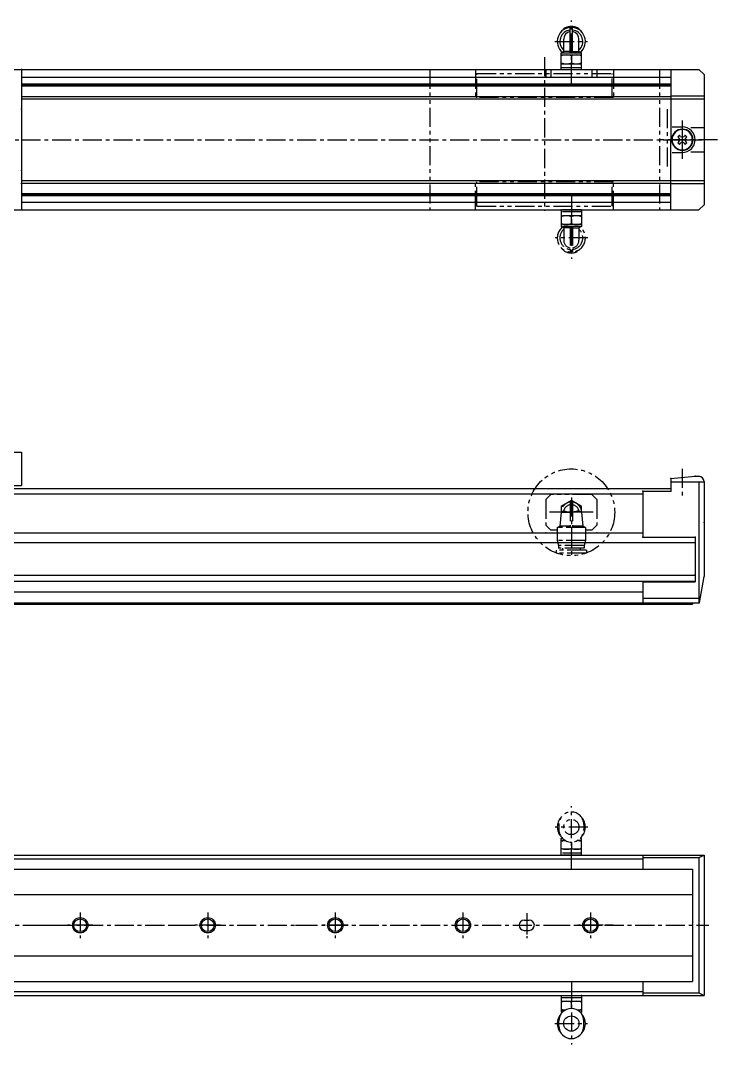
# Model space of a CAD drawing. Extents: x -754 to -40, y 103 to 509.
# Drawn here: x -312.9 to -39.7, y 107.2 to 508.5 of the extents above; entities that cross this region are included whole.
import ezdxf

# ---------------------------------------------------------------- set-up
doc = ezdxf.new("R2010")
doc.units = 0
for name, pattern in [('CENTER', [12, 7.5, -1.5, 1.5, -1.5]), ('CONTINOUS', [0]), ('PHANTOM', [15, 7.5, -1.5, 1.5, -1.5, 1.5, -1.5])]:
    doc.linetypes.add(name, pattern=pattern)
doc.layers.get('0').update_dxf_attribs({"linetype": 'CONTINUOUS'})
doc.layers.add('CENTER', color=1, linetype='CENTER')

msp = doc.modelspace()

# ---------------------------------------------------------------- linework, layer by layer
at = {"color": 7, "linetype": 'CONTINOUS'}
for p, q in [((-97.52, 495.79), (-97.52, 505.76)), ((-96.52, 495.79), (-96.52, 505.76)), ((-100.02, 496.36), (-100.02, 501.19)), ((-94.02, 496.36), (-94.02, 501.19)), ((-101.02, 495.79), (-100.02, 496.36)), ((-101.02, 495.79), (-93.02, 495.79)), ((-101.02, 489.29), (-101.02, 495.79)), ((-101.02, 494.99), (-93.02, 494.99)), ((-97.52, 496.36), (-100.02, 496.36)), ((-97.02, 494.63), (-97.02, 491.94)), ((-96.52, 496.36), (-94.02, 496.36)), ((-93.02, 495.79), (-94.02, 496.36)), ((-93.02, 489.29), (-93.02, 495.79)), ((-101.02, 491.59), (-93.02, 491.59)), ((-101.02, 490.09), (-93.02, 490.09)), ((-561.02, 489.29), (-58.02, 489.29)), ((-330.52, 489.29), (-312.52, 489.29)), ((-312.52, 489.29), (-312.52, 434.29)), ((-312.52, 486.29), (-58.02, 486.29)), ((-107.02, 489.29), (-107.02, 486.29)), ((-105.02, 489.29), (-105.02, 486.29)), ((-101.02, 489.29), (-93.02, 489.29)), ((-89.02, 489.29), (-89.02, 486.29)), ((-87.02, 489.29), (-87.02, 486.29)), ((-58.02, 489.29), (-58.02, 461.79)), ((-58.02, 489.29), (-47.02, 489.29)), ((-45.02, 487.29), (-47.02, 489.29)), ((-45.02, 487.29), (-45.02, 436.29)), ((-312.52, 483.69), (-58.02, 483.69)), ((-312.52, 483.29), (-58.02, 483.29)), ((-312.52, 482.88), (-58.02, 482.88)), ((-312.52, 478.79), (-58.02, 478.79)), ((-312.52, 477.79), (-58.02, 477.79)), ((-58.02, 478.99), (-45.02, 478.99)), ((-58.02, 477.79), (-45.02, 477.79)), ((-57.51, 466.79), (-53.52, 466.79)), ((-50.2, 466.59), (-45.02, 466.59)), ((-58.02, 434.29), (-58.02, 461.79)), ((-54.68, 463.6), (-55.33, 462.95)), ((-55.33, 462.95), (-54.83, 462.45)), ((-54.18, 463.1), (-54.68, 463.6)), ((-52.36, 463.6), (-52.85, 463.1)), ((-51.71, 462.95), (-52.36, 463.6)), ((-52.2, 462.45), (-51.71, 462.95)), ((-54.83, 461.12), (-55.33, 460.63)), ((-55.33, 460.63), (-54.68, 459.98)), ((-54.68, 459.98), (-54.18, 460.47)), ((-52.85, 460.47), (-52.36, 459.98)), ((-52.36, 459.98), (-51.71, 460.63)), ((-51.71, 460.63), (-52.2, 461.12)), ((-57.51, 456.79), (-53.52, 456.79)), ((-50.2, 456.98), (-45.02, 456.98)), ((-312.52, 445.79), (-58.02, 445.79)), ((-58.02, 445.79), (-45.02, 445.79)), ((-312.81, 444.79), (-58.02, 444.79)), ((-58.02, 444.59), (-45.02, 444.59)), ((-312.52, 440.69), (-58.02, 440.69)), ((-312.52, 440.29), (-58.02, 440.29)), ((-312.52, 439.88), (-58.02, 439.88)), ((-561.02, 434.29), (-58.02, 434.29)), ((-330.52, 434.29), (-312.52, 434.29)), ((-312.52, 437.29), (-58.02, 437.29)), ((-58.02, 434.29), (-47.02, 434.29)), ((-45.02, 436.29), (-47.02, 434.29)), ((-331.02, 339.29), (-312.52, 339.29)), ((-312.52, 339.29), (-312.52, 326.29)), ((-58.02, 329.06), (-48.52, 329.89)), ((-48.52, 329.89), (-47.02, 329.89)), ((-555.02, 325.09), (-58.02, 325.09)), ((-402.52, 326.29), (-312.52, 326.29)), ((-58.02, 329.01), (-58.02, 324.09)), ((-58.02, 327.79), (-45.02, 327.79)), ((-47.02, 327.79), (-47.02, 280.29)), ((-45.02, 327.89), (-45.02, 290.63)), ((-555.02, 323.09), (-69.02, 323.09)), ((-69.02, 324.09), (-58.02, 324.09)), ((-69.02, 324.09), (-69.02, 306.09)), ((-555.02, 307.79), (-69.02, 307.79)), ((-69.02, 306.09), (-48.52, 306.09)), ((-48.52, 306.09), (-48.52, 291.29)), ((-575.02, 303.96), (-48.52, 303.96)), ((-575.02, 291.12), (-48.52, 291.12)), ((-48.52, 291.29), (-48.52, 288.59)), ((-46.84, 280.29), (-45.02, 290.63)), ((-575.02, 288.79), (-48.52, 288.79)), ((-69.02, 288.59), (-69.02, 280.29)), ((-69.02, 288.59), (-48.52, 288.59)), ((-555.02, 284.62), (-69.02, 284.62)), ((-69.02, 282.18), (-47.02, 282.18)), ((-555.02, 280.29), (-69.02, 280.29)), ((-463.52, 279.79), (-277.93, 279.79)), ((-302.05, 279.79), (-49.52, 279.79)), ((-69.02, 280.29), (-46.84, 280.29)), ((-49.52, 280.29), (-49.52, 279.79)), ((-49.52, 280.29), (-47.84, 280.29)), ((-581.02, 181.46), (-45.02, 181.46)), ((-69.02, 181.46), (-69.02, 175.96)), ((-47.02, 180.46), (-45.02, 181.46)), ((-45.02, 181.46), (-45.02, 126.46)), ((-556.02, 179.96), (-69.02, 179.96)), ((-69.02, 180.46), (-47.02, 180.46)), ((-47.02, 180.46), (-47.02, 127.46)), ((-571.02, 175.96), (-49.52, 175.96)), ((-49.52, 175.96), (-49.52, 131.96)), ((-571.02, 165.96), (-49.52, 165.96)), ((-571.02, 141.96), (-49.52, 141.96)), ((-571.02, 131.96), (-49.52, 131.96)), ((-69.02, 131.96), (-69.02, 126.46)), ((-581.02, 126.46), (-45.02, 126.46)), ((-556.02, 127.96), (-69.02, 127.96)), ((-101.02, 126.46), (-93.02, 126.46)), ((-101.02, 126.46), (-101.02, 119.96)), ((-101.02, 125.66), (-93.02, 125.66)), ((-93.02, 126.46), (-93.02, 119.96)), ((-69.02, 127.46), (-47.02, 127.46)), ((-47.02, 127.46), (-45.02, 126.46)), ((-101.02, 124.16), (-93.02, 124.16)), ((-101.02, 120.76), (-99.37, 120.76)), ((-97.02, 121.36), (-97.02, 123.8)), ((-93.02, 120.76), (-94.67, 120.76)), ((-101.92, 114.46), (-101.92, 116.46)), ((-101.02, 119.96), (-100.45, 119.96)), ((-101.02, 119.96), (-100.65, 119.75)), ((-93.02, 119.96), (-93.59, 119.96)), ((-93.02, 119.96), (-93.39, 119.75)), ((-92.12, 114.46), (-92.12, 116.46))]:
    msp.add_line(p, q, dxfattribs=at)
at = {"color": 3, "linetype": 'PHANTOM'}
for p, q in [((-152.52, 489.29), (-152.52, 434.29)), ((-134.52, 489.29), (-134.52, 478.29)), ((-134.02, 487.79), (-81.02, 487.79)), ((-134.02, 478.18), (-134.02, 487.79)), ((-81.02, 478.3), (-81.02, 487.79)), ((-80.52, 489.29), (-80.52, 478.29)), ((-62.52, 489.29), (-62.52, 434.29)), ((-80.52, 478.29), (-134.52, 478.29)), ((-134.02, 478.79), (-81.02, 478.79)), ((-59.52, 473.79), (-59.52, 449.79)), ((-134.52, 434.29), (-134.52, 445.29)), ((-80.52, 445.29), (-134.52, 445.29)), ((-134.02, 435.79), (-134.02, 445.29)), ((-134.02, 444.79), (-81.02, 444.79)), ((-81.02, 435.79), (-81.02, 445.29)), ((-80.52, 434.29), (-80.52, 445.29)), ((-134.02, 435.79), (-81.02, 435.79)), ((-93.02, 434.29), (-101.02, 434.29)), ((-101.02, 434.29), (-101.02, 427.79)), ((-93.02, 433.49), (-101.02, 433.49)), ((-93.02, 434.29), (-93.02, 427.79)), ((-93.02, 431.99), (-101.02, 431.99)), ((-97.02, 428.94), (-97.02, 431.63)), ((-93.02, 428.59), (-101.02, 428.59)), ((-101.02, 427.79), (-100.02, 427.21)), ((-93.02, 427.79), (-101.02, 427.79)), ((-97.52, 427.21), (-100.02, 427.21)), ((-100.02, 427.21), (-100.02, 422.38)), ((-97.52, 427.79), (-97.52, 417.81)), ((-96.52, 427.79), (-96.52, 417.81)), ((-96.52, 427.21), (-94.02, 427.21)), ((-93.02, 427.79), (-94.02, 427.21)), ((-94.02, 427.21), (-94.02, 422.38)), ((-105.02, 322.79), (-107.02, 320.79)), ((-89.02, 322.79), (-105.02, 322.79)), ((-87.02, 320.79), (-89.02, 322.79)), ((-107.02, 320.79), (-107.02, 310.79)), ((-97.02, 320.41), (-101.02, 318.1)), ((-101.02, 318.1), (-101.02, 315.79)), ((-97.52, 319.76), (-97.52, 309.79)), ((-93.02, 318.1), (-97.02, 320.41)), ((-96.52, 319.76), (-96.52, 309.79)), ((-93.02, 315.79), (-93.02, 318.1)), ((-87.02, 320.79), (-87.02, 310.79)), ((-101.02, 315.79), (-101.52, 310.36)), ((-99.96, 316.4), (-101.02, 315.79)), ((-101.02, 315.79), (-97.52, 315.79)), ((-99.96, 316.4), (-97.52, 315.89)), ((-94.08, 316.4), (-96.52, 315.89)), ((-94.08, 316.4), (-93.02, 315.79)), ((-93.02, 315.79), (-92.52, 310.36)), ((-105.02, 308.79), (-107.02, 310.79)), ((-102.52, 309.79), (-101.52, 310.36)), ((-91.52, 309.79), (-102.52, 309.79)), ((-102.52, 309.79), (-102.52, 304.79)), ((-97.52, 310.36), (-101.52, 310.36)), ((-92.52, 310.36), (-96.52, 310.36)), ((-91.52, 309.79), (-92.52, 310.36)), ((-91.52, 309.79), (-91.52, 304.79)), ((-89.02, 308.79), (-87.02, 310.79)), ((-102.52, 308.79), (-105.02, 308.79)), ((-89.02, 308.79), (-91.52, 308.79)), ((-91.12, 300.99), (-102.92, 300.99)), ((-102.92, 300.99), (-102.92, 299.79)), ((-91.52, 304.79), (-102.52, 304.79)), ((-102.52, 304.79), (-102.02, 302.79)), ((-102.02, 302.79), (-102.02, 301.79)), ((-92.02, 302.79), (-102.02, 302.79)), ((-92.02, 301.79), (-102.02, 301.79)), ((-100.52, 301.79), (-100.52, 300.99)), ((-93.52, 301.79), (-93.52, 300.99)), ((-91.52, 304.79), (-92.02, 302.79)), ((-92.02, 302.79), (-92.02, 301.79)), ((-91.12, 300.99), (-91.12, 299.79)), ((-91.12, 299.79), (-102.92, 299.79)), ((-101.92, 193.46), (-101.92, 191.46)), ((-92.12, 193.46), (-92.12, 191.46)), ((-101.02, 187.96), (-100.65, 188.17)), ((-101.02, 181.46), (-101.02, 187.96)), ((-101.02, 187.96), (-100.45, 187.96)), ((-101.02, 187.16), (-99.37, 187.16)), ((-97.02, 186.56), (-97.02, 184.12)), ((-93.02, 187.16), (-94.67, 187.16)), ((-93.02, 187.96), (-93.59, 187.96)), ((-93.02, 187.96), (-93.39, 188.17)), ((-93.02, 181.46), (-93.02, 187.96)), ((-93.02, 183.76), (-101.02, 183.76)), ((-93.02, 182.26), (-101.02, 182.26)), ((-93.02, 181.46), (-101.02, 181.46))]:
    msp.add_line(p, q, dxfattribs=at)
at = {"color": 7, "linetype": 'CENTER'}
for p, q in [((-114.52, 158.71), (-114.52, 148.96)), ((-114.52, 157.83), (-114.52, 150.27))]:
    msp.add_line(p, q, dxfattribs=at)
at = {"color": 7, "linetype": 'CONTINUOUS'}
for p, q in [((-115.52, 155.96), (-113.52, 155.96)), ((-115.52, 151.96), (-113.52, 151.96))]:
    msp.add_line(p, q, dxfattribs=at)
at = {"color": 3, "linetype": 'PHANTOM'}
for centre, radius in [((-97.02, 315.79), 17), ((-97.02, 192.46), 3)]:
    msp.add_circle(centre, radius, dxfattribs=at)
at = {"color": 7, "linetype": 'CONTINOUS'}
for centre, radius in [((-289.52, 153.96), 3), ((-239.52, 153.96), 3), ((-189.52, 153.96), 3), ((-139.52, 153.96), 3), ((-89.52, 153.96), 3), ((-289.52, 153.96), 2.5), ((-239.52, 153.96), 2.5), ((-189.52, 153.96), 2.5), ((-139.52, 153.96), 2.5), ((-89.52, 153.96), 2.5), ((-97.02, 115.46), 3)]:
    msp.add_circle(centre, radius, dxfattribs=at)
for centre, radius, start, end in [((-97.02, 500.29), 5.5, 309.8225, 230.1775), ((-97.02, 501.29), 4.9, 32.3231, 147.6768), ((-97.02, 500.29), 4.5, 96.3794, 228.1897), ((-97.02, 501.19), 3, 99.5941, 180), ((-97.02, 500.29), 4.5, 311.8103, 83.6206), ((-97.02, 501.19), 3, 0, 80.4059), ((-99.02, 489.21), 5.78, 69.7438, 110.2561), ((-95.02, 489.21), 5.78, 69.7439, 110.2561), ((-99.02, 497.36), 5.78, 249.7439, 290.2561), ((-95.02, 497.36), 5.78, 249.7439, 290.2561), ((-53.52, 461.79), 4.15, 0, 359.9997), ((-53.52, 461.79), 4, 0, 359.9997), ((-53.52, 461.79), 5, 270, 90), ((-55.5, 461.79), 0.94, 315, 45), ((-53.52, 463.77), 0.94, 225.0001, 315), ((-51.54, 461.79), 0.94, 135.0001, 225.0001), ((-53.52, 459.81), 0.94, 45, 135.0001), ((-47.02, 327.89), 2, 0, 90), ((-97.02, 116.46), 4.9, 0, 180), ((-99.02, 118.39), 5.78, 69.7439, 110.2561), ((-99.02, 126.54), 5.78, 249.7439, 266.706), ((-95.02, 118.39), 5.78, 69.7439, 110.2561), ((-95.02, 126.54), 5.78, 273.2941, 290.2561), ((-97.02, 115.46), 5.5, 138.8389, 221.1611), ((-97.02, 115.46), 5.5, 318.839, 41.1612), ((-97.02, 114.46), 4.9, 180, 0)]:
    msp.add_arc(centre, radius, start, end, dxfattribs=at)
at = {"color": 3, "linetype": 'PHANTOM'}
for centre, radius, start, end in [((-99.02, 426.21), 5.78, 69.7439, 110.2561), ((-95.02, 426.21), 5.78, 69.7439, 110.2561), ((-97.02, 423.29), 5.5, 129.8225, 50.1775), ((-97.02, 423.29), 4.5, 131.8103, 263.6206), ((-99.02, 434.36), 5.78, 249.7439, 290.2561), ((-95.02, 434.36), 5.78, 249.7438, 290.2561), ((-97.02, 423.29), 4.5, 276.3794, 48.1897), ((-97.02, 422.38), 3, 180, 260.4059), ((-97.02, 422.38), 3, 279.5941, 0), ((-97.02, 422.29), 4.9, 212.3231, 327.6768), ((-97.02, 315.79), 4, 0.0002, 180.0001), ((-97.02, 315.79), 3, 99.594, 168.1896), ((-97.02, 315.79), 3, 11.8104, 80.406), ((-97.02, 193.46), 4.9, 0, 180), ((-97.02, 192.46), 5.5, 138.839, 221.1612), ((-97.02, 192.46), 5.5, 318.8389, 41.1611), ((-97.02, 191.46), 4.9, 180.0001, 0), ((-99.02, 181.39), 5.78, 93.2941, 110.2561), ((-95.02, 181.39), 5.78, 69.7439, 86.706), ((-99.02, 189.54), 5.78, 249.7439, 290.2561), ((-95.02, 189.54), 5.78, 249.7439, 290.2561)]:
    msp.add_arc(centre, radius, start, end, dxfattribs=at)
at = {"color": 7, "linetype": 'CONTINUOUS'}
for centre, start, end in [((-115.52, 153.96), 90, 270), ((-113.52, 153.96), 270, 90)]:
    msp.add_arc(centre, 2, start, end, dxfattribs=at)
at = {"color": 7, "linetype": 'CONTINOUS'}
for p in [(-312.52, 489.29), (-97.02, 489.29), (-97.02, 489.29), (-93.02, 489.29), (-312.52, 473.79), (-58.02, 461.79), (-53.52, 461.79), (-53.52, 461.79), (-53.52, 461.79), (-45.02, 461.79), (-45.02, 461.79), (-312.52, 449.79), (-312.52, 434.29), (-101.02, 434.29), (-97.02, 434.29), (-97.02, 434.29), (-97.02, 434.29), (-58.02, 434.29), (-58.02, 329.06), (-48.52, 329.89), (-58.02, 329.01), (-69.02, 324.09), (-58.02, 324.09), (-97.02, 315.79), (-97.02, 315.79), (-45.02, 311.79), (-45.02, 311.79), (-107.02, 307.79), (-87.02, 307.79), (-69.02, 306.09), (-48.52, 306.09), (-97.02, 299.79), (-48.52, 291.29), (-101.02, 181.46), (-97.02, 181.46), (-97.02, 181.46), (-97.02, 126.46), (-97.02, 126.46), (-97.02, 126.46), (-93.02, 126.46)]:
    msp.add_point(p, dxfattribs=at)
at = {"layer": 'CENTER', "color": 1, "linetype": 'CENTER'}
for p, q in [((-97.02, 483.93), (-97.02, 508.51)), ((-103.47, 500.29), (-90.69, 500.29)), ((-107.52, 494.17), (-107.52, 433.95)), ((-53.52, 469.33), (-53.52, 454.25)), ((-53.52, 469.33), (-53.52, 454.25)), ((-53.52, 467.79), (-53.52, 455.79)), ((-53.52, 466.79), (-53.52, 456.79)), ((-636.04, 461.79), (-312.52, 461.79)), ((-312.52, 461.79), (-45.75, 461.79)), ((-39.73, 461.79), (-62.86, 461.79)), ((-61.06, 461.79), (-45.98, 461.79)), ((-61.06, 461.79), (-45.98, 461.79)), ((-59.52, 461.79), (-47.52, 461.79)), ((-97.02, 439.65), (-97.02, 415.06)), ((-90.56, 423.29), (-103.35, 423.29)), ((-53.52, 332.83), (-53.52, 321.17)), ((-97.02, 321.61), (-97.02, 297.8)), ((-88.52, 315.79), (-105.52, 315.79)), ((-91.35, 315.79), (-102.11, 315.79)), ((-97.02, 176.1), (-97.02, 200.69)), ((-90.56, 192.46), (-103.35, 192.46)), ((-289.52, 158.96), (-289.52, 148.96)), ((-239.52, 158.96), (-239.52, 148.96)), ((-189.52, 158.96), (-189.52, 148.96)), ((-139.52, 158.96), (-139.52, 148.96)), ((-89.52, 158.96), (-89.52, 148.96)), ((-635.99, 153.96), (-43.13, 153.96)), ((-305.08, 153.96), (-296.2, 153.96)), ((-284.52, 153.96), (-294.52, 153.96)), ((-255.08, 153.96), (-246.2, 153.96)), ((-234.52, 153.96), (-244.52, 153.96)), ((-205.08, 153.96), (-196.2, 153.96)), ((-184.52, 153.96), (-194.52, 153.96)), ((-105.08, 153.96), (-96.2, 153.96)), ((-84.52, 153.96), (-94.52, 153.96)), ((-92.58, 153.96), (-83.7, 153.96)), ((-80.58, 153.96), (-83.7, 153.96)), ((-80.58, 153.96), (-83.7, 153.96)), ((-97.02, 131.82), (-97.02, 107.24)), ((-103.47, 115.46), (-90.69, 115.46))]:
    msp.add_line(p, q, dxfattribs=at)

doc.saveas('drawing.dxf')
